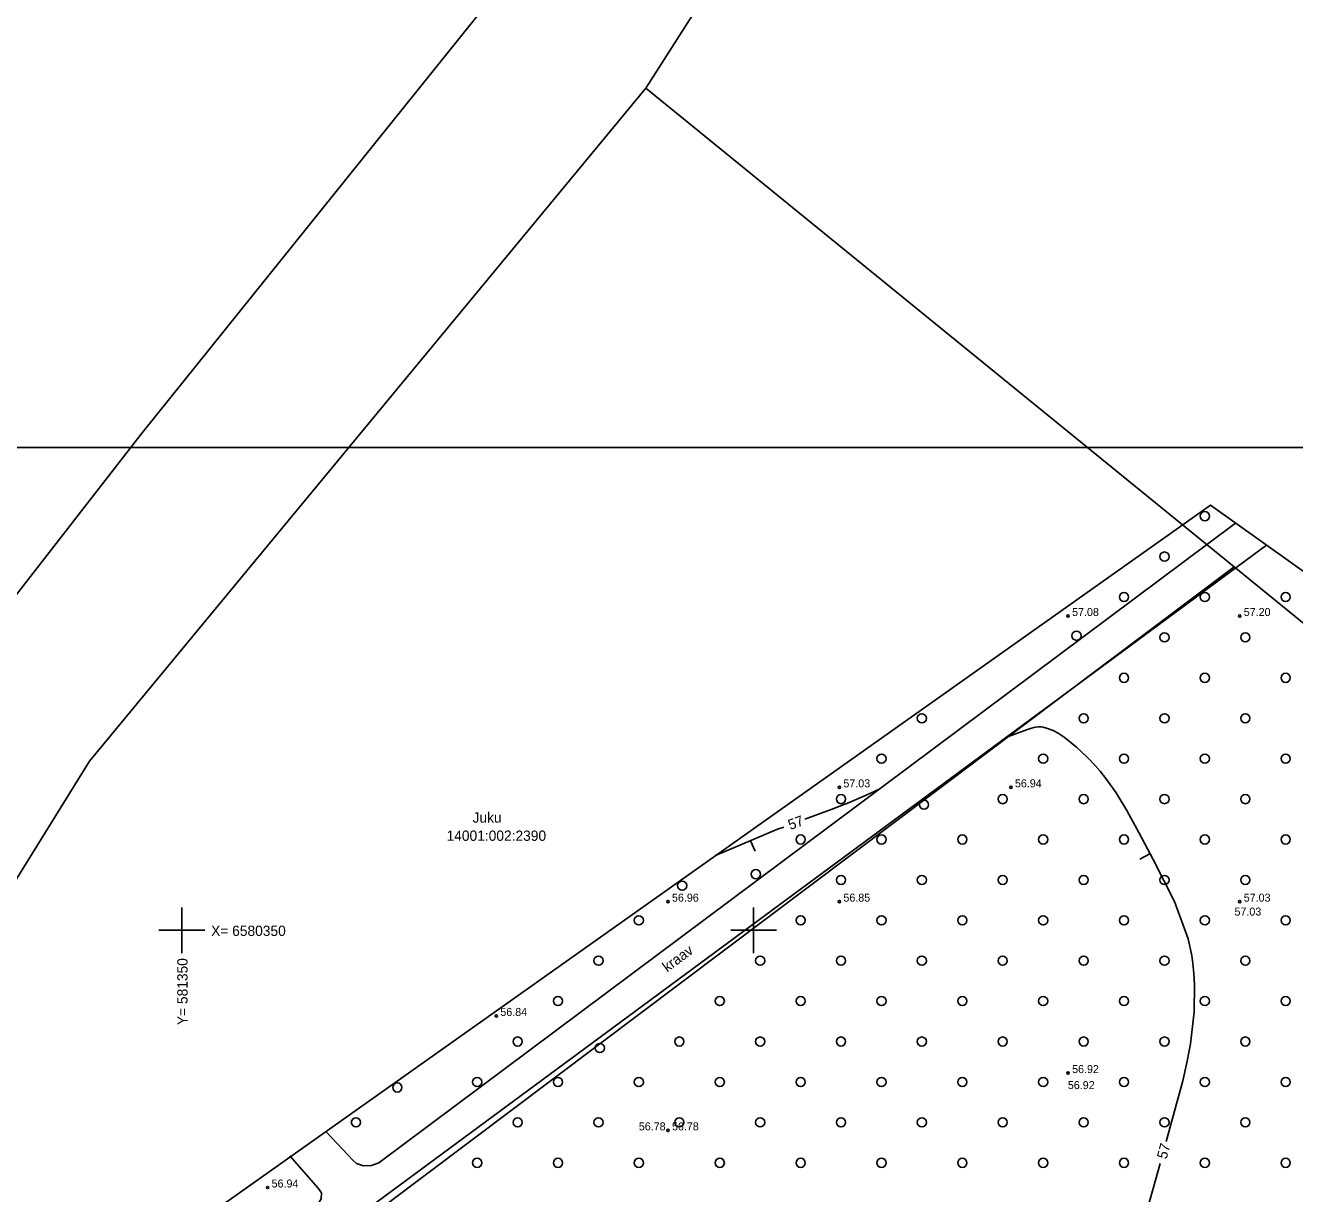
# Model space of a CAD drawing. Extents: x 579964 to 581887, y 6578034 to 6583035.
# Drawn here: x 581336.3 to 581447.3, y 6580327 to 6580429.2 of the extents above; entities that cross this region are included whole.
import ezdxf

# ---------------------------------------------------------------- set-up
doc = ezdxf.new("R2010")
doc.units = 0
for name, color, linetype in [('HALJASTUS', 7, 'Continuous'), ('HORISONTAAL-EH2000', 7, 'Continuous'), ('KORGUS-EH2000', 7, 'Continuous'), ('MOOTKORG-EH2000', 7, 'Continuous'), ('MOOTMPUNKT', 7, 'Continuous'), ('MOOTPIIR', 7, 'Continuous'), ('PIIR', 7, 'Continuous'), ('VEEKOGU', 7, 'Continuous'), ('VORK', 7, 'Continuous'), ('VORMISTUS', 7, 'Continuous')]:
    doc.layers.add(name, color=color, linetype=linetype)

msp = doc.modelspace()

# ---------------------------------------------------------------- linework, layer by layer
at = {"layer": 'HALJASTUS'}
for centre in [(581439.46, 6580386.22), (581435.93, 6580382.69), (581432.39, 6580379.15), (581439.46, 6580379.15), (581446.53, 6580379.15), (581428.23, 6580375.76), (581435.93, 6580375.62), (581443, 6580375.62), (581432.39, 6580372.08), (581439.46, 6580372.08), (581446.53, 6580372.08), (581414.71, 6580368.54), (581428.86, 6580368.54), (581435.93, 6580368.54), (581443, 6580368.54), (581411.18, 6580365.01), (581425.32, 6580365.01), (581432.39, 6580365.01), (581439.46, 6580365.01), (581446.53, 6580365.01), (581407.64, 6580361.47), (581414.9, 6580360.98), (581421.78, 6580361.47), (581428.86, 6580361.47), (581435.93, 6580361.47), (581443, 6580361.47), (581404.11, 6580357.94), (581411.18, 6580357.94), (581418.25, 6580357.94), (581425.32, 6580357.94), (581432.39, 6580357.94), (581439.46, 6580357.94), (581446.53, 6580357.94), (581400.19, 6580354.9), (581407.64, 6580354.4), (581414.71, 6580354.4), (581421.78, 6580354.4), (581428.86, 6580354.4), (581435.93, 6580354.4), (581443, 6580354.4), (581393.75, 6580353.9), (581389.96, 6580350.87), (581404.11, 6580350.87), (581411.18, 6580350.87), (581418.25, 6580350.87), (581425.32, 6580350.87), (581432.39, 6580350.87), (581439.46, 6580350.87), (581446.53, 6580350.87), (581386.43, 6580347.33), (581400.57, 6580347.33), (581407.64, 6580347.33), (581414.71, 6580347.33), (581421.78, 6580347.33), (581428.86, 6580347.33), (581435.93, 6580347.33), (581443, 6580347.33), (581382.89, 6580343.8), (581397.04, 6580343.8), (581404.11, 6580343.8), (581411.18, 6580343.8), (581418.25, 6580343.8), (581425.32, 6580343.8), (581432.39, 6580343.8), (581439.46, 6580343.8), (581446.53, 6580343.8), (581379.36, 6580340.26), (581386.55, 6580339.69), (581393.5, 6580340.26), (581400.57, 6580340.26), (581407.64, 6580340.26), (581414.71, 6580340.26), (581421.78, 6580340.26), (581428.86, 6580340.26), (581435.93, 6580340.26), (581443, 6580340.26), (581375.82, 6580336.72), (581382.89, 6580336.72), (581389.96, 6580336.72), (581397.04, 6580336.72), (581404.11, 6580336.72), (581411.18, 6580336.72), (581418.25, 6580336.72), (581425.32, 6580336.72), (581432.39, 6580336.72), (581439.46, 6580336.72), (581446.53, 6580336.72), (581368.85, 6580336.24), (581365.22, 6580333.19), (581379.36, 6580333.19), (581386.43, 6580333.19), (581393.5, 6580333.19), (581400.57, 6580333.19), (581407.64, 6580333.19), (581414.71, 6580333.19), (581421.78, 6580333.19), (581428.86, 6580333.19), (581435.93, 6580333.19), (581443, 6580333.19), (581375.82, 6580329.65), (581382.89, 6580329.65), (581389.96, 6580329.65), (581397.04, 6580329.65), (581404.11, 6580329.65), (581411.18, 6580329.65), (581418.25, 6580329.65), (581425.32, 6580329.65), (581432.39, 6580329.65), (581439.46, 6580329.65), (581446.53, 6580329.65)]:
    msp.add_circle(centre, 0.4, dxfattribs=at)
at = {"layer": 'HORISONTAAL-EH2000'}
for p, q in [((581400.13, 6580356.91), (581399.74, 6580357.83)), ((581433.78, 6580356.23), (581434.66, 6580356.69))]:
    msp.add_line(p, q, dxfattribs=at)
for points in [[(581422.06, 6580366.86), (581423.06, 6580367.24), (581423.85, 6580367.53), (581424.22, 6580367.66), (581424.63, 6580367.77), (581424.9, 6580367.79), (581425.11, 6580367.78), (581425.32, 6580367.75), (581425.6, 6580367.69), (581426.2, 6580367.46), (581426.62, 6580367.24), (581427.15, 6580366.89), (581428.24, 6580366.01), (581429.17, 6580365.14), (581429.87, 6580364.4), (581430.29, 6580363.92), (581430.9, 6580363.15), (581431.7, 6580362.03), (581432.65, 6580360.47), (581433.68, 6580358.56), (581434.93, 6580356.19), (581436.81, 6580352.52), (581438.01, 6580349.26), (581438.31, 6580347.78), (581438.41, 6580347.08), (581438.49, 6580346.21), (581438.55, 6580345.21), (581438.51, 6580342.85), (581438.2, 6580340.07), (581437.92, 6580338.55), (581437.52, 6580336.83), (581436.08, 6580331.51)], [(581404.49, 6580359.72), (581406.78, 6580360.57), (581408.31, 6580361.15), (581408.96, 6580361.43), (581409.83, 6580361.82), (581410.98, 6580362.34)], [(581396.68, 6580356.53), (581402.09, 6580358.83), (581402.63, 6580359.03)], [(581435.56, 6580329.6), (581433.39, 6580321.9)]]:
    msp.add_lwpolyline(points, dxfattribs=at)
at = {"layer": 'KORGUS-EH2000'}
for centre in [(581427.5, 6580377.49), (581442.51, 6580377.49), (581407.5, 6580362.5), (581422.5, 6580362.5), (581392.51, 6580352.5), (581407.5, 6580352.5), (581442.51, 6580352.5), (581377.5, 6580342.5), (581427.5, 6580337.5), (581392.51, 6580332.49), (581357.5, 6580327.49)]:
    msp.add_circle(centre, 0.1, dxfattribs=at)
at = {"layer": 'MOOTMPUNKT'}
for centre in [(581427.5, 6580377.49), (581442.51, 6580377.49), (581407.5, 6580362.5), (581422.5, 6580362.5), (581392.51, 6580352.5), (581407.5, 6580352.5), (581442.51, 6580352.5), (581377.5, 6580342.5), (581427.5, 6580337.5), (581392.51, 6580332.49), (581357.5, 6580327.49)]:
    msp.add_circle(centre, 0.1, dxfattribs=at)
at = {"layer": 'MOOTPIIR'}
msp.add_lwpolyline([(581420.71, 6580208.3), (581437.59, 6580233.39), (581490.44, 6580351.19), (581439.95, 6580387.19), (581341.26, 6580317.27), (581325, 6580334.56)], dxfattribs=at)
at = {"layer": 'PIIR'}
for points in [[(581123.29, 6580207.19), (581225.11, 6580265.72), (581261.57, 6580286.16), (581278.07, 6580298.34), (581283.7, 6580304.19), (581290.59, 6580313.13), (581303.93, 6580333.16), (581329.82, 6580372.06), (581346.53, 6580393.5), (581376.63, 6580430.99), (581392.52, 6580452.66), (581406.21, 6580476.37), (581411.67, 6580490.12), (581416.23, 6580506.99), (581424.94, 6580540.15), (581431.38, 6580562.75), (581435.95, 6580578.56), (581439.36, 6580596.55), (581440.7, 6580612), (581440.13, 6580632.46), (581437.74, 6580651), (581433.51, 6580668.04), (581425.61, 6580690.07)], [(581539.2, 6580687.9), (581564.29, 6580660.44), (581463.21, 6580542.3), (581525.01, 6580436.59), (581482.37, 6580348.93), (581442.02, 6580381.78), (581390.57, 6580423.68), (581396.92, 6580433.63), (581405.21, 6580446.72), (581418.84, 6580470.24), (581424.98, 6580485.7), (581429.76, 6580503.39), (581438.44, 6580536.43), (581444.93, 6580559.01), (581449.58, 6580575.32), (581453.25, 6580594.63), (581454.72, 6580611.59), (581454.1, 6580633.55), (581451.52, 6580653.6), (581446.9, 6580672.19)], [(581446.9, 6580672.19), (581451.52, 6580653.6), (581454.1, 6580633.55), (581454.72, 6580611.59), (581453.25, 6580594.63), (581449.58, 6580575.32), (581444.93, 6580559.01), (581438.44, 6580536.43), (581429.76, 6580503.39), (581424.98, 6580485.7), (581418.84, 6580470.24), (581405.21, 6580446.72), (581396.92, 6580433.63), (581390.57, 6580423.68), (581341.91, 6580364.8), (581308.76, 6580311.29), (581302.38, 6580305.52), (581298.13, 6580299.2), (581289.59, 6580289.56), (581280.29, 6580281.63), (581267.62, 6580273.18), (581250.12, 6580263.09), (581195.47, 6580232.45)]]:
    msp.add_lwpolyline(points, dxfattribs=at)
for points in [[(581211.04, 6580439.91), (581262.4, 6580529.32), (581392.52, 6580452.66), (581376.63, 6580430.99), (581346.53, 6580393.5), (581329.82, 6580372.06)], [(581341.91, 6580364.8), (581390.57, 6580423.68), (581442.02, 6580381.78), (581326.81, 6580295.14), (581308.76, 6580311.29)], [(581414.31, 6580208.9), (581324.4, 6580293.33), (581326.81, 6580295.14), (581442.02, 6580381.78), (581482.37, 6580348.93), (581415.61, 6580211.73)]]:
    msp.add_lwpolyline(points, close=True, dxfattribs=at)
at = {"layer": 'VEEKOGU'}
for p, q in [((581444.85, 6580383.7), (581349.07, 6580312.95)), ((581362.65, 6580332.34), (581364.97, 6580329.85))]:
    msp.add_line(p, q, dxfattribs=at)
for points in [[(581364.97, 6580329.85), (581365.28, 6580329.59), (581365.88, 6580329.38), (581366.59, 6580329.42), (581367.22, 6580329.65), (581442.15, 6580385.62)], [(581345.47, 6580314.32), (581361.31, 6580325.36), (581361.8, 6580325.86), (581362.18, 6580326.5), (581362.22, 6580327.02), (581361.91, 6580327.43), (581359.44, 6580330.26)]]:
    msp.add_lwpolyline(points, dxfattribs=at)
at = {"layer": 'VORK'}
for p, q in [((581350, 6580352), (581350, 6580348)), ((581400, 6580352), (581400, 6580348)), ((581348, 6580350), (581352, 6580350)), ((581398, 6580350), (581402, 6580350))]:
    msp.add_line(p, q, dxfattribs=at)
at = {"layer": 'VORMISTUS'}
msp.add_lwpolyline([(581260.4, 6580392.23), (581560.4, 6580392.23), (581560.4, 6580192.23), (581260.4, 6580192.23)], close=True, dxfattribs=at)

# ---------------------------------------------------------------- texts
at = {"layer": 'HORISONTAAL-EH2000'}
for rotation, p in [(20.336, (581403.21, 6580358.76)), (74.8083, (581436.11, 6580329.92))]:
    msp.add_text('57', height=0.9, rotation=rotation, dxfattribs=at).set_placement(p)
at = {"layer": 'KORGUS-EH2000'}
for s, p in [('57.08', (581427.85, 6580377.49)), ('57.20', (581442.86, 6580377.49)), ('57.03', (581407.85, 6580362.5)), ('56.94', (581422.85, 6580362.5)), ('56.96', (581392.86, 6580352.5)), ('56.85', (581407.85, 6580352.5)), ('57.03', (581442.05, 6580351.28)), ('56.84', (581377.85, 6580342.5)), ('56.92', (581427.48, 6580336.1)), ('56.78', (581389.96, 6580332.49)), ('56.94', (581357.85, 6580327.49))]:
    msp.add_text(s, height=0.7, dxfattribs=at).set_placement(p)
at = {"layer": 'MOOTKORG-EH2000'}
for s, p in [('57.08', (581427.85, 6580377.49)), ('57.20', (581442.86, 6580377.49)), ('57.03', (581407.85, 6580362.5)), ('56.94', (581422.85, 6580362.5)), ('56.96', (581392.86, 6580352.5)), ('56.85', (581407.85, 6580352.5)), ('57.03', (581442.86, 6580352.5)), ('56.84', (581377.85, 6580342.5)), ('56.92', (581427.85, 6580337.5)), ('56.78', (581392.86, 6580332.49)), ('56.94', (581357.85, 6580327.49))]:
    msp.add_text(s, height=0.7, dxfattribs=at).set_placement(p)
at = {"layer": 'PIIR'}
for s, p in [('Juku', (581375.42, 6580359.41)), ('14001:002:2390', (581373.15, 6580357.82))]:
    msp.add_text(s, height=0.9, dxfattribs=at).set_placement(p)
at = {"layer": 'VEEKOGU'}
msp.add_text('kraav', height=0.9, rotation=36.4531, dxfattribs=at).set_placement((581392.44, 6580346.3))
at = {"layer": 'VORK'}
msp.add_text('X= 6580350', height=0.9, dxfattribs=at).set_placement((581352.56, 6580349.5))
msp.add_text('Y= 581350', height=0.9, rotation=90, dxfattribs=at).set_placement((581350.5, 6580341.7))

doc.saveas('drawing.dxf')
